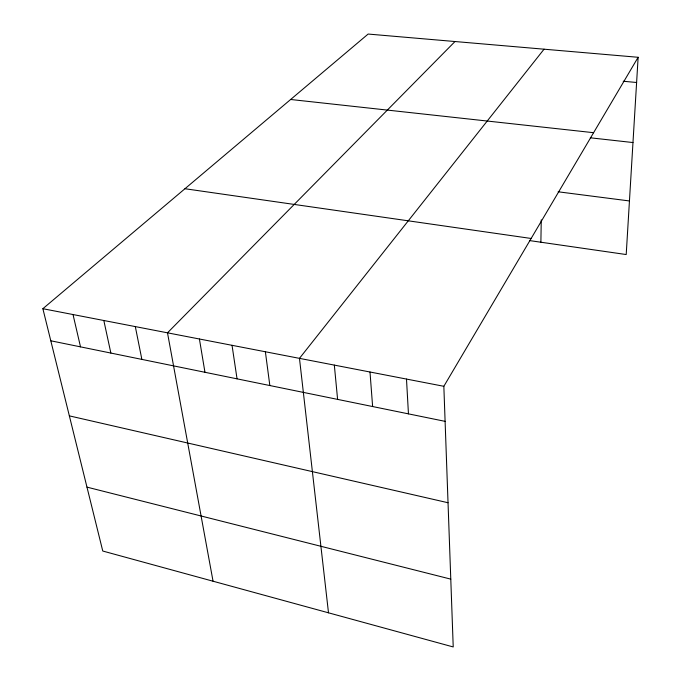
<?xml version="1.0" encoding="UTF-8"?>
<svg xmlns="http://www.w3.org/2000/svg" width="681" height="681" viewBox="0 0 681 681"><rect width="100%" height="100%" fill="white"/><g stroke="black" fill="none" stroke-linecap="round" stroke-linejoin="round"><path stroke-width="1.02" d="M540.884 242.223L541.25 219.869M638.131 57.289L443.842 386.297L453.223 646.95L102.763 551.031L42.869 308.706L368.14 34.05L638.131 57.289L626.205 254.541L529.52 240.58M544.051 49.194L299.47 358.359L328.497 612.815M455.01 41.524L167.492 332.822L213.051 581.216M623.2 81.243L636.607 82.495M290.642 99.486L593.602 132.693M590.325 137.8L632.981 142.55M558.131 191.787L629.448 200.955M184.951 188.731L531.137 238.469M42.869 308.706L443.842 386.297M50.794 340.789L445.102 421.352M69.351 415.87L448.03 502.74M86.964 487.128L450.779 579.131M73.02 314.545L80.511 346.859M103.827 320.504L110.867 353.064M135.315 326.599L141.869 359.398M199.414 339.002L204.964 372.286M232.034 345.31L237.048 378.84M265.377 351.762L269.838 385.54M334.328 365.11L337.606 399.389M369.996 372.013L372.626 406.54M406.489 379.07L408.455 413.861"/></g></svg>
